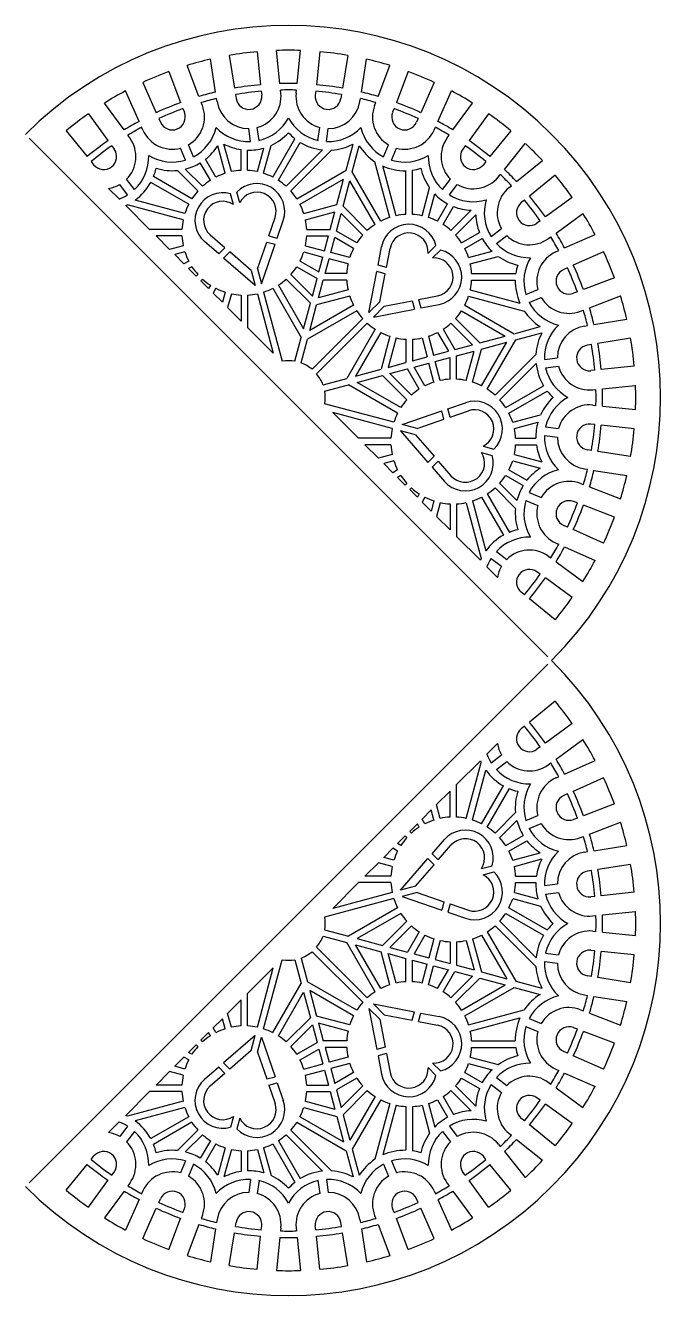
# Model space of a CAD drawing. Extents: x 50 to 297, y -3 to 245.
# Drawn here: x 173.3 to 297.1, y -2.6 to 245 of the extents above; entities that cross this region are included whole.
import ezdxf

# ---------------------------------------------------------------- set-up
doc = ezdxf.new("R2010")
doc.units = 0
doc.layers.get('0').update_dxf_attribs({"linetype": 'CONTINUOUS'})

msp = doc.modelspace()

# ---------------------------------------------------------------- linework, layer by layer
for p, q in [((210.4, 231.98), (209.38, 238.39)), ((213.07, 239.13), (214.08, 232.74)), ((218.5, 239.85), (219.18, 233.42)), ((222.93, 233.63), (222.25, 240.08)), ((226.28, 233.63), (226.96, 240.08)), ((230.71, 239.85), (230.04, 233.42)), ((236.14, 239.13), (235.13, 232.74)), ((238.81, 231.98), (239.83, 238.39)), ((201.27, 235.97), (203.59, 229.93)), ((207.16, 231.12), (204.83, 237.17)), ((242.06, 231.12), (244.38, 237.17)), ((247.94, 235.97), (245.62, 229.93)), ((196.21, 233.88), (198.84, 227.97)), ((253, 233.88), (250.37, 227.97)), ((195.48, 226.28), (192.84, 232.2)), ((210.69, 230.15), (210.6, 230.74)), ((214.28, 231.5), (214.4, 230.74)), ((219.31, 232.16), (219.39, 231.39)), ((223.12, 231.79), (223.06, 232.38)), ((226.09, 231.79), (226.15, 232.38)), ((229.9, 232.16), (229.82, 231.39)), ((234.94, 231.5), (234.81, 230.74)), ((238.52, 230.15), (238.62, 230.74)), ((253.73, 226.28), (256.37, 232.2)), ((185.63, 227.77), (189.43, 222.54)), ((192.57, 224.6), (188.76, 229.85)), ((204.04, 228.76), (204.32, 228.04)), ((207.82, 229.38), (207.61, 229.94)), ((241.39, 229.38), (241.6, 229.94)), ((245.17, 228.76), (244.89, 228.04)), ((256.64, 224.6), (260.45, 229.85)), ((263.58, 227.77), (259.78, 222.54)), ((199.35, 226.82), (199.67, 226.11)), ((249.86, 226.82), (249.55, 226.11)), ((174.07, 223.01), (275.14, 121.94)), ((181.29, 224.43), (185.36, 219.41)), ((193.67, 223.1), (193.32, 223.58)), ((196.24, 224.58), (195.99, 225.13)), ((217.19, 222.35), (216.86, 224.86)), ((218.86, 222.56), (218.53, 225.08)), ((221.54, 215.42), (225.85, 222.9)), ((230.35, 222.56), (230.68, 225.08)), ((232.02, 222.35), (232.35, 224.86)), ((252.97, 224.58), (253.22, 225.13)), ((255.55, 223.1), (255.89, 223.58)), ((267.93, 224.43), (263.86, 219.41)), ((190.17, 221.52), (190.63, 220.89)), ((204.54, 218.73), (203.57, 221.07)), ((206.09, 219.37), (205.12, 221.71)), ((212.25, 216.16), (210.81, 221.53)), ((213.47, 216.49), (212.03, 221.86)), ((215.37, 216.74), (215.37, 220.77)), ((216.63, 216.74), (216.63, 220.66)), ((218.54, 216.49), (219.77, 221.07)), ((219.76, 216.16), (221.22, 221.6)), ((222.63, 214.79), (226.89, 222.18)), ((224.15, 213.62), (231.25, 220.72)), ((225.04, 212.73), (233, 220.68)), ((235.82, 216.75), (237.18, 221.86)), ((237.03, 216.42), (238.4, 221.53)), ((243.12, 219.37), (244.09, 221.71)), ((244.67, 218.73), (245.64, 221.07)), ((259.04, 221.52), (258.58, 220.89)), ((266.66, 216.91), (270.74, 221.95)), ((186.15, 218.43), (186.63, 217.83)), ((209.38, 214.79), (207.42, 218.19)), ((210.47, 215.42), (208.45, 218.92)), ((244.35, 207.56), (241.44, 218.42)), ((263.06, 218.43), (262.58, 217.83)), ((269.04, 214.54), (274.08, 218.62)), ((205.79, 211.2), (198.31, 215.52)), ((206.96, 212.73), (202.98, 216.71)), ((207.85, 213.62), (204.5, 216.98)), ((226.22, 211.2), (235.82, 216.75)), ((242.57, 206.82), (237.03, 216.42)), ((245.57, 207.88), (242.97, 217.58)), ((247.48, 208.14), (247.48, 216.67)), ((248.74, 208.14), (248.74, 216.77)), ((265.49, 215.46), (265.87, 215.93)), ((276.56, 215.8), (271.53, 211.73)), ((189.53, 213.21), (191.59, 211.15)), ((193.25, 211.96), (191.71, 213.97)), ((194.58, 212.98), (193.04, 214.99)), ((205.16, 210.11), (197.77, 214.38)), ((226.85, 210.11), (235.35, 215.03)), ((234.02, 210.06), (235.35, 215.03)), ((235.24, 209.74), (236.57, 214.7)), ((241.48, 206.19), (236.57, 214.7)), ((250.64, 207.88), (252.1, 213.32)), ((254.63, 212.98), (256.17, 214.99)), ((255.96, 211.96), (257.5, 213.97)), ((267.59, 213.37), (268.05, 213.74)), ((204.42, 208.34), (194.73, 210.93)), ((213.88, 210.07), (213.32, 212.16)), ((215.1, 210.39), (214.54, 212.49)), ((251.86, 207.56), (253.09, 212.14)), ((270.56, 210.94), (269.96, 210.45)), ((279.9, 211.45), (274.66, 207.65)), ((192.88, 209.86), (197.53, 205.21)), ((204.1, 207.12), (193.24, 210.03)), ((227.58, 208.34), (234.02, 210.06)), ((227.91, 207.12), (233.65, 208.66)), ((232.72, 205.21), (233.65, 208.66)), ((233.94, 204.88), (234.86, 208.33)), ((239.07, 204.13), (234.86, 208.33)), ((239.96, 205.02), (235.24, 209.74)), ((253.64, 206.82), (255.6, 210.22)), ((254.73, 206.19), (256.75, 209.68)), ((256.26, 205.02), (260.19, 208.95)), ((257.15, 204.13), (261.08, 208.06)), ((276.73, 204.51), (281.98, 208.32)), ((220.76, 203.96), (221.99, 207.52)), ((222.39, 203.52), (223.58, 206.97)), ((273.65, 206.91), (273.02, 206.45)), ((203.85, 205.21), (197.53, 205.21)), ((198.79, 203.95), (201.42, 201.32)), ((203.85, 203.95), (198.79, 203.95)), ((212.19, 201.66), (209.35, 204.13)), ((220.76, 203.96), (222.39, 203.52)), ((228.16, 205.21), (232.72, 205.21)), ((228.16, 203.95), (232.39, 203.95)), ((231.61, 201.05), (232.39, 203.95)), ((232.83, 200.73), (233.6, 203.63)), ((237.26, 201.51), (233.6, 203.63)), ((237.89, 202.6), (233.94, 204.88)), ((258.32, 202.6), (261.81, 204.62)), ((258.95, 201.51), (262.35, 203.48)), ((264.09, 203.83), (266.1, 205.37)), ((265.11, 202.5), (267.12, 204.04)), ((275.23, 203.42), (275.71, 203.77)), ((278.41, 201.6), (284.33, 204.24)), ((204.1, 202.04), (201.42, 201.32)), ((204.42, 200.83), (202.44, 200.3)), ((211, 200.47), (208.25, 202.86)), ((212.19, 201.66), (211, 200.47)), ((213.15, 200.83), (211.96, 199.64)), ((217.33, 197.2), (213.15, 200.83)), ((218.55, 197.52), (220.35, 202.76)), ((219.32, 194.63), (221.98, 202.33)), ((220.35, 202.76), (221.98, 202.33)), ((227.58, 200.83), (231.28, 199.83)), ((227.91, 202.04), (231.61, 201.05)), ((236.53, 199.73), (232.83, 200.73)), ((242.05, 198.25), (242.74, 201.84)), ((243.67, 197.82), (244.39, 201.52)), ((251.8, 200.56), (253.33, 202.09)), ((252.69, 199.67), (254.22, 201.2)), ((259.69, 199.73), (264.27, 200.96)), ((276.71, 200.85), (277.25, 201.09)), ((286, 200.87), (280.09, 198.24)), ((202.44, 200.3), (204.23, 198.51)), ((205.16, 199.05), (204.23, 198.51)), ((218.11, 194.3), (211.96, 199.64)), ((226.85, 199.05), (230.51, 196.93)), ((230.51, 196.93), (231.28, 199.83)), ((231.72, 196.61), (232.5, 199.51)), ((236.2, 198.52), (232.5, 199.51)), ((243.67, 197.82), (242.05, 198.25)), ((260.01, 198.52), (265.45, 199.97)), ((205.79, 197.96), (205.15, 197.59)), ((205.15, 197.59), (206.64, 196.1)), ((206.96, 196.43), (206.64, 196.1)), ((217.33, 197.2), (218.11, 194.3)), ((218.55, 197.52), (219.32, 194.63)), ((225.04, 196.43), (229.25, 192.23)), ((226.22, 197.96), (230.17, 195.68)), ((229.25, 192.23), (230.17, 195.68)), ((235.95, 196.61), (231.72, 196.61)), ((240.25, 189.02), (241.81, 197.02)), ((243.43, 196.58), (241.81, 197.02)), ((242.38, 191.14), (243.43, 196.58)), ((260.26, 196.61), (268.9, 196.61)), ((278.94, 197.73), (278.24, 197.42)), ((288.1, 195.81), (282.06, 193.49)), ((207.85, 195.54), (207.53, 195.21)), ((207.53, 195.21), (209.01, 193.73)), ((209.38, 194.37), (209.01, 193.73)), ((210.47, 193.74), (209.93, 192.81)), ((221.54, 193.74), (227.08, 184.14)), ((222.63, 194.37), (227.54, 185.86)), ((224.15, 195.54), (228.87, 190.82)), ((230.46, 191.9), (231.39, 195.35)), ((236.2, 193.44), (230.46, 191.9)), ((235.95, 195.35), (231.39, 195.35)), ((260.01, 193.44), (269.7, 190.84)), ((260.26, 195.35), (268.79, 195.35)), ((270.86, 192.54), (273.2, 193.51)), ((209.93, 192.81), (211.72, 191.02)), ((212.25, 193), (211.72, 191.02)), ((213.47, 192.68), (212.75, 189.99)), ((215.37, 192.43), (215.37, 187.37)), ((216.63, 192.43), (216.63, 186.11)), ((218.54, 192.68), (221.64, 181.1)), ((219.76, 193), (223.37, 179.52)), ((227.54, 185.86), (228.87, 190.82)), ((236.53, 192.22), (230.09, 190.5)), ((242.38, 191.14), (240.25, 189.02)), ((243.27, 190.25), (248.71, 191.3)), ((248.71, 191.3), (249.14, 189.68)), ((249.95, 191.54), (253.64, 192.26)), ((249.95, 191.54), (250.38, 189.92)), ((250.38, 189.92), (253.96, 190.61)), ((259.69, 192.22), (270.55, 189.31)), ((271.5, 190.99), (273.84, 191.96)), ((280.89, 193.04), (280.16, 192.77)), ((283.24, 189.93), (289.3, 192.25)), ((212.75, 189.99), (215.37, 187.37)), ((237.89, 189.36), (228.29, 183.81)), ((228.76, 185.53), (230.09, 190.5)), ((237.26, 190.45), (228.76, 185.53)), ((243.27, 190.25), (241.14, 188.13)), ((241.14, 188.13), (249.14, 189.68)), ((258.32, 189.36), (266.83, 184.44)), ((258.95, 190.45), (268.55, 184.9)), ((281.51, 189.26), (282.06, 189.47)), ((216.63, 186.11), (221.64, 181.1)), ((239.07, 187.83), (229.2, 177.96)), ((239.96, 186.94), (230.09, 177.07)), ((241.48, 185.77), (235.94, 176.17)), ((254.73, 185.77), (257.01, 181.81)), ((256.26, 186.94), (260.46, 182.74)), ((257.15, 187.83), (261.86, 183.11)), ((268.55, 184.9), (273.66, 186.27)), ((282.28, 186.39), (282.86, 186.49)), ((284.11, 186.69), (290.52, 187.7)), ((225.84, 179.52), (227.08, 184.14)), ((227.06, 179.2), (228.29, 183.81)), ((242.57, 185.14), (237.66, 176.63)), ((244.35, 184.4), (242.63, 177.96)), ((245.57, 184.07), (244.03, 178.33)), ((247.48, 183.82), (247.48, 179.26)), ((248.74, 183.82), (248.74, 179.6)), ((250.64, 184.07), (251.64, 180.37)), ((251.86, 184.4), (252.85, 180.7)), ((253.64, 185.14), (255.75, 181.48)), ((261.86, 183.11), (266.83, 184.44)), ((262.19, 181.9), (267.15, 183.23)), ((262.24, 174.72), (267.15, 183.23)), ((263.33, 174.09), (268.87, 183.69)), ((268.87, 183.69), (273.98, 185.06)), ((291.26, 184.02), (284.87, 183)), ((252.85, 180.7), (255.75, 181.48)), ((257.01, 181.81), (260.46, 182.74)), ((257.34, 180.6), (260.79, 181.52)), ((259.25, 175.78), (260.79, 181.52)), ((260.46, 175.45), (262.19, 181.9)), ((264.86, 172.92), (272.81, 180.87)), ((283.63, 182.81), (282.86, 182.69)), ((244.03, 178.33), (247.48, 179.26)), ((248.74, 179.6), (251.64, 180.37)), ((249.06, 178.38), (251.96, 179.16)), ((251.18, 174.72), (249.06, 178.38)), ((252.95, 175.45), (251.96, 179.16)), ((253.18, 179.48), (256.08, 180.26)), ((254.17, 175.78), (253.18, 179.48)), ((256.08, 176.03), (256.08, 180.26)), ((257.34, 176.03), (257.34, 180.6)), ((265.75, 172.03), (272.84, 179.12)), ((274.47, 179.89), (276.99, 180.22)), ((274.69, 178.23), (277.21, 178.56)), ((291.98, 178.58), (285.54, 177.91)), ((231.33, 174.93), (235.94, 176.17)), ((237.66, 176.63), (242.63, 177.96)), ((237.99, 175.41), (242.95, 176.74)), ((247.67, 172.03), (242.95, 176.74)), ((244.36, 177.12), (247.8, 178.04)), ((248.56, 172.92), (244.36, 177.12)), ((250.09, 174.09), (247.8, 178.04)), ((284.29, 177.78), (283.52, 177.7)), ((231.65, 173.71), (236.27, 174.95)), ((245.87, 169.41), (236.27, 174.95)), ((246.5, 170.5), (237.99, 175.41)), ((266.92, 170.5), (274.31, 174.76)), ((267.55, 169.41), (275.03, 173.73)), ((283.91, 173.96), (284.51, 174.02)), ((285.76, 174.16), (292.21, 174.83)), ((245.13, 167.63), (231.65, 171.24)), ((255.65, 170.26), (259.1, 171.45)), ((283.91, 170.99), (284.51, 170.93)), ((285.76, 170.8), (292.21, 170.12)), ((233.22, 169.52), (238.23, 164.51)), ((244.8, 166.41), (233.22, 169.52)), ((246.75, 167.2), (254.46, 169.85)), ((254.89, 168.22), (254.46, 169.85)), ((256.09, 168.64), (255.65, 170.26)), ((256.09, 168.64), (259.65, 169.86)), ((268.29, 167.63), (273.73, 169.09)), ((246.43, 165.98), (251.77, 159.83)), ((249.33, 165.2), (246.43, 165.98)), ((249.65, 166.42), (246.75, 167.2)), ((249.65, 166.42), (254.89, 168.22)), ((268.61, 166.41), (273.19, 167.64)), ((274.69, 166.73), (277.21, 166.4)), ((284.29, 167.18), (283.52, 167.26)), ((291.98, 166.37), (285.54, 167.05)), ((244.55, 164.51), (238.23, 164.51)), ((249.33, 165.2), (252.96, 161.02)), ((268.86, 164.51), (272.79, 164.51)), ((274.47, 165.07), (276.99, 164.73)), ((239.49, 163.25), (242.12, 160.62)), ((244.55, 163.25), (239.49, 163.25)), ((244.8, 161.34), (242.12, 160.62)), ((252.96, 161.02), (251.77, 159.83)), ((262.19, 161.75), (264.29, 161.19)), ((262.52, 162.97), (264.61, 162.41)), ((268.61, 161.34), (273.98, 159.9)), ((268.86, 163.25), (272.9, 163.25)), ((283.63, 162.15), (282.86, 162.27)), ((291.26, 160.94), (284.87, 161.95)), ((245.13, 160.12), (243.15, 159.59)), ((243.15, 159.59), (244.94, 157.8)), ((253.79, 160.06), (252.6, 158.87)), ((252.6, 158.87), (254.99, 156.12)), ((253.79, 160.06), (256.26, 157.22)), ((268.29, 160.12), (273.66, 158.68)), ((282.28, 158.56), (282.86, 158.47)), ((245.87, 158.34), (244.94, 157.8)), ((246.5, 157.25), (245.86, 156.88)), ((245.86, 156.88), (247.34, 155.4)), ((266.92, 157.25), (270.32, 155.29)), ((267.55, 158.34), (271.04, 156.33)), ((284.11, 158.27), (290.52, 157.26)), ((247.67, 155.73), (247.34, 155.4)), ((248.56, 154.83), (248.23, 154.51)), ((248.23, 154.51), (249.72, 153.02)), ((250.09, 153.66), (249.72, 153.02)), ((263.33, 153.66), (267.65, 146.18)), ((264.86, 154.83), (268.84, 150.85)), ((265.75, 155.73), (269.1, 152.37)), ((271.5, 153.96), (273.84, 152.99)), ((281.51, 155.69), (282.06, 155.48)), ((283.24, 155.03), (289.3, 152.7)), ((251.18, 153.03), (250.64, 152.1)), ((250.64, 152.1), (252.42, 150.32)), ((252.95, 152.3), (252.42, 150.32)), ((254.17, 151.97), (253.45, 149.29)), ((256.08, 151.72), (256.08, 146.66)), ((257.34, 151.72), (257.34, 145.4)), ((259.25, 151.97), (262.16, 141.11)), ((260.46, 152.3), (263.06, 142.6)), ((262.24, 153.03), (266.51, 145.64)), ((270.86, 152.41), (273.2, 151.44)), ((280.89, 151.91), (280.16, 152.19)), ((288.1, 149.14), (282.06, 151.46)), ((253.45, 149.29), (256.08, 146.66)), ((278.94, 147.22), (278.24, 147.54)), ((286, 144.08), (280.09, 146.71)), ((257.34, 145.4), (261.99, 140.75)), ((276.71, 144.11), (277.25, 143.87)), ((264.09, 141.12), (266.1, 139.58)), ((265.11, 142.46), (267.12, 140.91)), ((275.23, 141.54), (275.71, 141.19)), ((278.41, 143.35), (284.33, 140.72)), ((263.28, 139.46), (265.34, 137.4)), ((276.73, 140.45), (281.98, 136.63)), ((273.65, 138.05), (273.02, 138.5)), ((279.9, 133.5), (274.66, 137.31)), ((270.56, 134.02), (269.96, 134.51)), ((276.56, 129.16), (271.53, 133.23)), ((275.14, 120.48), (174.07, 19.41)), ((276.56, 113.27), (271.53, 109.2)), ((279.9, 108.92), (274.66, 105.12)), ((270.56, 108.4), (269.96, 107.92)), ((265.34, 105.02), (263.28, 102.96)), ((273.65, 104.38), (273.02, 103.92)), ((276.73, 101.98), (281.98, 105.79)), ((261.99, 101.67), (257.34, 97.02)), ((264.09, 101.3), (266.1, 102.84)), ((265.11, 99.97), (267.12, 101.51)), ((278.41, 99.07), (284.33, 101.71)), ((259.25, 90.45), (262.16, 101.32)), ((260.46, 90.13), (263.06, 99.82)), ((275.23, 100.89), (275.71, 101.24)), ((257.34, 90.71), (257.34, 97.02)), ((262.24, 89.39), (266.51, 96.78)), ((276.71, 98.32), (277.25, 98.56)), ((286, 98.34), (280.09, 95.71)), ((256.08, 95.76), (253.45, 93.14)), ((256.08, 90.71), (256.08, 95.76)), ((263.33, 88.76), (267.65, 96.24)), ((278.94, 95.2), (278.24, 94.89)), ((252.42, 92.11), (250.64, 90.32)), ((252.95, 90.13), (252.42, 92.11)), ((254.17, 90.45), (253.45, 93.14)), ((288.1, 93.28), (282.06, 90.96)), ((249.72, 89.4), (248.23, 87.92)), ((250.09, 88.76), (249.72, 89.4)), ((251.18, 89.39), (250.64, 90.32)), ((264.86, 87.59), (268.84, 91.57)), ((265.75, 86.7), (269.1, 90.05)), ((270.86, 90.01), (273.2, 90.98)), ((271.5, 88.46), (273.84, 89.43)), ((280.89, 90.51), (280.16, 90.24)), ((283.24, 87.4), (289.3, 89.72)), ((247.34, 87.03), (245.86, 85.54)), ((247.67, 86.7), (247.34, 87.03)), ((248.56, 87.59), (248.23, 87.92)), ((266.92, 85.17), (270.32, 87.14)), ((281.51, 86.73), (282.06, 86.94)), ((244.94, 84.62), (243.15, 82.83)), ((245.87, 84.08), (244.94, 84.62)), ((246.5, 85.17), (245.86, 85.54)), ((252.6, 83.55), (254.99, 86.3)), ((253.79, 82.36), (256.26, 85.2)), ((267.55, 84.08), (271.04, 86.1)), ((284.11, 84.15), (290.52, 85.17)), ((242.12, 81.81), (239.49, 79.18)), ((244.8, 81.09), (242.12, 81.81)), ((245.13, 82.3), (243.15, 82.83)), ((246.43, 76.45), (251.77, 82.6)), ((252.96, 81.41), (251.77, 82.6)), ((253.79, 82.36), (252.6, 83.55)), ((268.29, 82.3), (273.66, 83.74)), ((268.61, 81.09), (273.98, 82.53)), ((282.28, 83.86), (282.86, 83.96)), ((249.33, 77.22), (252.96, 81.41)), ((262.19, 80.67), (264.29, 81.23)), ((262.52, 79.45), (264.61, 80.02)), ((283.63, 80.28), (282.86, 80.16)), ((291.26, 81.49), (284.87, 80.47)), ((238.23, 77.92), (233.22, 72.91)), ((244.55, 77.92), (238.23, 77.92)), ((244.55, 79.18), (239.49, 79.18)), ((249.33, 77.22), (246.43, 76.45)), ((268.86, 79.18), (272.9, 79.18)), ((268.86, 77.92), (272.79, 77.92)), ((274.47, 77.36), (276.99, 77.69)), ((245.13, 74.8), (231.65, 71.18)), ((244.8, 76.01), (233.22, 72.91)), ((249.65, 76.01), (246.75, 75.23)), ((246.75, 75.23), (254.46, 72.57)), ((249.65, 76.01), (254.89, 74.2)), ((268.29, 74.8), (273.73, 73.34)), ((268.61, 76.01), (273.19, 74.78)), ((274.69, 75.69), (277.21, 76.03)), ((284.29, 75.25), (283.52, 75.16)), ((291.98, 76.05), (285.54, 75.38)), ((245.87, 73.02), (236.27, 67.47)), ((246.5, 71.93), (237.99, 67.01)), ((254.89, 74.2), (254.46, 72.57)), ((256.09, 73.79), (255.65, 72.16)), ((255.65, 72.16), (259.1, 70.97)), ((256.09, 73.79), (259.65, 72.56)), ((266.92, 71.93), (274.31, 67.66)), ((267.55, 73.02), (275.03, 68.7)), ((285.76, 71.63), (292.21, 72.3)), ((247.67, 70.4), (242.95, 65.68)), ((248.56, 69.51), (244.36, 65.31)), ((264.86, 69.51), (272.81, 61.56)), ((265.75, 70.4), (272.84, 63.3)), ((283.91, 71.43), (284.51, 71.49)), ((231.33, 67.49), (235.94, 66.26)), ((231.65, 68.71), (236.27, 67.47)), ((237.99, 67.01), (242.95, 65.68)), ((250.09, 68.34), (247.8, 64.38)), ((251.18, 67.71), (249.06, 64.05)), ((252.95, 66.97), (251.96, 63.27)), ((260.46, 66.97), (262.19, 60.53)), ((262.24, 67.71), (267.15, 59.2)), ((263.33, 68.34), (268.87, 58.74)), ((283.91, 68.46), (284.51, 68.4)), ((285.76, 68.27), (292.21, 67.59)), ((239.07, 54.6), (229.2, 64.46)), ((239.96, 55.49), (230.09, 65.35)), ((241.48, 56.66), (235.94, 66.26)), ((237.66, 65.8), (242.63, 64.47)), ((242.57, 57.29), (237.66, 65.8)), ((244.35, 58.02), (242.63, 64.47)), ((244.36, 65.31), (247.8, 64.38)), ((254.17, 66.64), (253.18, 62.94)), ((256.08, 66.39), (256.08, 62.17)), ((257.34, 66.39), (257.34, 61.83)), ((259.25, 66.64), (260.79, 60.9)), ((284.29, 64.65), (283.52, 64.73)), ((291.98, 63.84), (285.54, 64.52)), ((219.76, 49.42), (223.37, 62.9)), ((225.84, 62.9), (227.08, 58.29)), ((227.06, 63.23), (228.29, 58.61)), ((244.03, 64.09), (247.48, 63.17)), ((245.57, 58.35), (244.03, 64.09)), ((247.48, 58.6), (247.48, 63.17)), ((248.74, 62.83), (251.64, 62.05)), ((248.74, 58.6), (248.74, 62.83)), ((249.06, 64.05), (251.96, 63.27)), ((250.64, 58.35), (251.64, 62.05)), ((253.18, 62.94), (256.08, 62.17)), ((274.47, 62.54), (276.99, 62.2)), ((274.69, 64.2), (277.21, 63.87)), ((221.64, 61.33), (216.63, 56.32)), ((218.54, 49.75), (221.64, 61.33)), ((251.86, 58.02), (252.85, 61.73)), ((252.85, 61.73), (255.75, 60.95)), ((253.64, 57.29), (255.75, 60.95)), ((254.73, 56.66), (257.01, 60.61)), ((256.26, 55.49), (260.46, 59.69)), ((257.01, 60.61), (260.46, 59.69)), ((257.34, 61.83), (260.79, 60.9)), ((262.19, 60.53), (267.15, 59.2)), ((283.63, 59.62), (282.86, 59.74)), ((291.26, 58.41), (284.87, 59.42)), ((221.54, 48.69), (227.08, 58.29)), ((237.89, 53.07), (228.29, 58.61)), ((257.15, 54.6), (261.86, 59.31)), ((258.32, 53.07), (266.83, 57.98)), ((258.95, 51.98), (268.55, 57.52)), ((261.86, 59.31), (266.83, 57.98)), ((268.55, 57.52), (273.66, 56.15)), ((268.87, 58.74), (273.98, 57.37)), ((215.37, 55.06), (212.75, 52.43)), ((215.37, 50), (215.37, 55.06)), ((216.63, 50), (216.63, 56.32)), ((222.63, 48.06), (227.54, 56.57)), ((227.54, 56.57), (228.87, 51.6)), ((228.76, 56.89), (230.09, 51.93)), ((237.26, 51.98), (228.76, 56.89)), ((282.28, 56.03), (282.86, 55.94)), ((284.11, 55.74), (290.52, 54.73)), ((213.47, 49.75), (212.75, 52.43)), ((240.25, 53.41), (241.81, 45.41)), ((242.38, 51.29), (240.25, 53.41)), ((241.14, 54.3), (249.14, 52.75)), ((243.27, 52.18), (241.14, 54.3)), ((243.27, 52.18), (248.71, 51.12)), ((248.71, 51.12), (249.14, 52.75)), ((249.95, 50.88), (250.38, 52.51)), ((250.38, 52.51), (253.96, 51.81)), ((259.69, 50.2), (270.55, 53.11)), ((281.51, 53.16), (282.06, 52.95)), ((283.24, 52.5), (289.3, 50.17)), ((211.72, 51.4), (209.93, 49.62)), ((210.47, 48.69), (209.93, 49.62)), ((212.25, 49.42), (211.72, 51.4)), ((224.15, 46.88), (228.87, 51.6)), ((225.04, 45.99), (229.25, 50.2)), ((229.25, 50.2), (230.17, 46.75)), ((236.53, 50.2), (230.09, 51.93)), ((230.46, 50.52), (231.39, 47.08)), ((236.2, 48.98), (230.46, 50.52)), ((242.38, 51.29), (243.43, 45.85)), ((249.95, 50.88), (253.64, 50.16)), ((260.01, 48.98), (269.7, 51.58)), ((270.86, 49.88), (273.2, 48.91)), ((271.5, 51.43), (273.84, 50.46)), ((280.89, 49.38), (280.16, 49.66)), ((209.01, 48.7), (207.53, 47.21)), ((207.85, 46.88), (207.53, 47.21)), ((209.38, 48.06), (209.01, 48.7)), ((218.11, 48.13), (211.96, 42.78)), ((217.33, 45.23), (218.11, 48.13)), ((218.55, 44.9), (219.32, 47.8)), ((219.32, 47.8), (221.98, 40.1)), ((235.95, 47.08), (231.39, 47.08)), ((260.26, 47.08), (268.79, 47.08)), ((288.1, 46.61), (282.06, 48.93)), ((206.64, 46.32), (205.15, 44.84)), ((205.79, 44.47), (205.15, 44.84)), ((206.96, 45.99), (206.64, 46.32)), ((217.33, 45.23), (213.15, 41.59)), ((218.55, 44.9), (220.35, 39.66)), ((226.22, 44.47), (230.17, 46.75)), ((226.85, 43.38), (230.51, 45.49)), ((230.51, 45.49), (231.28, 42.59)), ((231.72, 45.82), (232.5, 42.92)), ((235.95, 45.82), (231.72, 45.82)), ((243.43, 45.85), (241.81, 45.41)), ((243.67, 44.61), (242.05, 44.17)), ((243.67, 44.61), (244.39, 40.91)), ((260.26, 45.82), (268.9, 45.82)), ((278.94, 44.69), (278.24, 45.01)), ((204.23, 43.91), (202.44, 42.13)), ((204.42, 41.6), (202.44, 42.13)), ((205.16, 43.38), (204.23, 43.91)), ((213.15, 41.59), (211.96, 42.78)), ((227.58, 41.6), (231.28, 42.59)), ((236.2, 43.91), (232.5, 42.92)), ((236.53, 42.69), (232.83, 41.7)), ((242.05, 44.17), (242.74, 40.59)), ((252.69, 42.76), (254.22, 41.22)), ((259.69, 42.69), (264.27, 41.46)), ((260.01, 43.91), (265.45, 42.45)), ((286, 41.55), (280.09, 44.18)), ((201.42, 41.1), (198.79, 38.47)), ((204.1, 40.38), (201.42, 41.1)), ((211, 41.95), (208.25, 39.56)), ((212.19, 40.76), (209.35, 38.29)), ((212.19, 40.76), (211, 41.95)), ((220.35, 39.66), (221.98, 40.1)), ((227.91, 40.38), (231.61, 41.37)), ((231.61, 41.37), (232.39, 38.47)), ((232.83, 41.7), (233.6, 38.8)), ((237.26, 40.91), (233.6, 38.8)), ((237.89, 39.82), (233.94, 37.54)), ((251.8, 41.87), (253.33, 40.33)), ((258.32, 39.82), (261.81, 37.81)), ((258.95, 40.91), (262.35, 38.95)), ((265.11, 39.93), (267.12, 38.38)), ((276.71, 41.58), (277.25, 41.34)), ((278.41, 40.82), (284.33, 38.19)), ((197.53, 37.21), (192.88, 32.56)), ((203.85, 37.21), (197.53, 37.21)), ((203.85, 38.47), (198.79, 38.47)), ((220.76, 38.47), (222.39, 38.9)), ((220.76, 38.47), (221.99, 34.91)), ((222.39, 38.9), (223.58, 35.45)), ((228.16, 38.47), (232.39, 38.47)), ((228.16, 37.21), (232.72, 37.21)), ((232.72, 37.21), (233.65, 33.77)), ((233.94, 37.54), (234.86, 34.09)), ((239.07, 38.3), (234.86, 34.09)), ((239.96, 37.41), (235.24, 32.69)), ((256.26, 37.41), (260.19, 33.47)), ((257.15, 38.3), (261.08, 34.36)), ((264.09, 38.59), (266.1, 37.05)), ((275.23, 39.01), (275.71, 38.66)), ((276.73, 37.92), (281.98, 34.1)), ((204.1, 35.31), (193.24, 32.4)), ((227.91, 35.31), (233.65, 33.77)), ((241.48, 36.23), (236.57, 27.72)), ((242.57, 35.6), (237.03, 26)), ((244.35, 34.87), (241.44, 24.01)), ((251.86, 34.87), (253.09, 30.29)), ((253.64, 35.6), (255.6, 32.2)), ((254.73, 36.23), (256.75, 32.74)), ((273.65, 35.52), (273.02, 35.97)), ((279.9, 30.97), (274.66, 34.78)), ((204.42, 34.09), (194.73, 31.49)), ((205.16, 32.31), (197.77, 28.05)), ((213.88, 32.36), (213.32, 30.27)), ((226.85, 32.31), (235.35, 27.4)), ((227.58, 34.09), (234.02, 32.36)), ((234.02, 32.36), (235.35, 27.4)), ((235.24, 32.69), (236.57, 27.72)), ((245.57, 34.54), (242.97, 24.85)), ((247.48, 34.29), (247.48, 25.76)), ((248.74, 34.29), (248.74, 25.65)), ((250.64, 34.54), (252.1, 29.1)), ((191.59, 31.28), (189.53, 29.21)), ((193.25, 30.47), (191.71, 28.46)), ((205.79, 31.22), (198.31, 26.9)), ((215.1, 32.03), (214.54, 29.94)), ((226.22, 31.22), (235.82, 25.68)), ((255.96, 30.47), (257.5, 28.46)), ((270.56, 31.49), (269.96, 31.98)), ((276.56, 26.63), (271.53, 30.7)), ((194.58, 29.44), (193.04, 27.43)), ((206.96, 29.69), (202.98, 25.71)), ((207.85, 28.8), (204.5, 25.45)), ((209.38, 27.63), (207.42, 24.23)), ((222.63, 27.63), (226.89, 20.24)), ((224.15, 28.8), (231.25, 21.71)), ((225.04, 29.69), (233, 21.74)), ((254.63, 29.44), (256.17, 27.43)), ((267.59, 29.06), (268.05, 28.68)), ((269.04, 27.89), (274.08, 23.81)), ((210.47, 27), (208.45, 23.51)), ((212.25, 26.26), (210.81, 20.89)), ((213.47, 25.94), (212.03, 20.57)), ((215.37, 25.69), (215.37, 21.65)), ((216.63, 25.69), (216.63, 21.76)), ((218.54, 25.94), (219.77, 21.36)), ((219.76, 26.26), (221.22, 20.83)), ((221.54, 27), (225.85, 19.52)), ((235.82, 25.68), (237.18, 20.57)), ((237.03, 26), (238.4, 20.89)), ((265.49, 26.96), (265.87, 26.5)), ((266.66, 25.52), (270.74, 20.48)), ((181.29, 17.99), (185.36, 23.02)), ((186.15, 24), (186.63, 24.6)), ((204.54, 23.7), (203.57, 21.36)), ((206.09, 23.05), (205.12, 20.71)), ((243.12, 23.05), (244.09, 20.71)), ((244.67, 23.7), (245.64, 21.36)), ((263.06, 24), (262.58, 24.6)), ((267.93, 17.99), (263.86, 23.02)), ((185.63, 14.66), (189.43, 19.89)), ((190.17, 20.91), (190.63, 21.53)), ((217.19, 20.08), (216.86, 17.57)), ((218.86, 19.86), (218.53, 17.35)), ((230.35, 19.86), (230.68, 17.35)), ((232.02, 20.08), (232.35, 17.57)), ((259.04, 20.91), (258.58, 21.53)), ((263.58, 14.66), (259.78, 19.89)), ((192.57, 17.82), (188.76, 12.58)), ((193.67, 19.33), (193.32, 18.85)), ((196.24, 17.84), (195.99, 17.3)), ((252.97, 17.84), (253.22, 17.3)), ((255.55, 19.33), (255.89, 18.85)), ((256.64, 17.82), (260.45, 12.58)), ((195.48, 16.15), (192.84, 10.22)), ((199.35, 15.61), (199.67, 16.32)), ((249.86, 15.61), (249.55, 16.32)), ((253.73, 16.15), (256.37, 10.22)), ((196.21, 8.55), (198.84, 14.46)), ((201.27, 6.45), (203.59, 12.49)), ((204.04, 13.67), (204.32, 14.39)), ((207.82, 13.04), (207.61, 12.49)), ((241.39, 13.04), (241.6, 12.49)), ((245.17, 13.67), (244.89, 14.39)), ((247.94, 6.45), (245.62, 12.49)), ((253, 8.55), (250.37, 14.46)), ((207.16, 11.31), (204.83, 5.26)), ((210.4, 10.44), (209.38, 4.04)), ((210.69, 12.27), (210.6, 11.69)), ((214.28, 10.92), (214.4, 11.69)), ((219.31, 10.26), (219.39, 11.03)), ((223.12, 10.64), (223.06, 10.05)), ((226.09, 10.64), (226.15, 10.05)), ((229.9, 10.26), (229.82, 11.03)), ((234.94, 10.92), (234.81, 11.69)), ((238.52, 12.27), (238.62, 11.69)), ((238.81, 10.44), (239.83, 4.04)), ((242.06, 11.31), (244.38, 5.26)), ((213.07, 3.29), (214.08, 9.68)), ((218.5, 2.58), (219.18, 9.01)), ((222.93, 8.79), (222.25, 2.34)), ((226.28, 8.79), (226.96, 2.34)), ((230.71, 2.58), (230.04, 9.01)), ((236.14, 3.29), (235.13, 9.68))]:
    msp.add_line(p, q)
for centre, radius, start, end in [((224.61, 172.48), 72.5, 315, 135), ((224.61, 172.48), 67.65, 88.0038, 91.9962), ((224.61, 172.48), 67.65, 103.0038, 106.9962), ((224.61, 172.48), 67.65, 95.1789, 99.8211), ((224.61, 172.48), 67.65, 80.1789, 84.8211), ((224.61, 172.48), 67.65, 73.0038, 76.9962), ((224.61, 172.48), 67.65, 110.1789, 114.8211), ((224.61, 172.48), 67.65, 65.1789, 69.8211), ((224.61, 172.48), 61.18, 95.0918, 99.9082), ((224.61, 172.48), 61.18, 88.4281, 91.5719), ((224.61, 172.48), 61.18, 80.0918, 84.9082), ((224.61, 172.48), 67.65, 118.0038, 121.9962), ((224.61, 172.48), 61.18, 103.4281, 106.5719), ((224.61, 172.48), 59.92, 103.5214, 106.4786), ((224.61, 172.48), 59.92, 95.0727, 99.9273), ((216.88, 231.13), 2.52, 188.9975, 6.0025), ((216.88, 231.13), 6.27, 285.1913, 6.0023), ((224.61, 172.48), 59.92, 88.5214, 91.4786), ((232.33, 231.13), 6.27, 173.9977, 254.8087), ((232.33, 231.13), 2.52, 173.9975, 351.0025), ((224.61, 172.48), 59.92, 80.0727, 84.9273), ((224.61, 172.48), 59.92, 73.5214, 76.4786), ((224.61, 172.48), 61.18, 73.4281, 76.5719), ((224.61, 172.48), 67.65, 58.0038, 61.9962), ((224.61, 172.48), 67.65, 125.1789, 129.8211), ((224.61, 172.48), 61.18, 110.0918, 114.9082), ((224.61, 172.48), 59.92, 110.0727, 114.9273), ((201.97, 227.13), 2.52, 203.9975, 21.0025), ((201.97, 227.13), 6.27, 300.1913, 21.0023), ((216.88, 231.13), 6.27, 188.9977, 269.8087), ((232.33, 231.13), 6.27, 270.1913, 351.0023), ((247.24, 227.13), 6.27, 158.9977, 239.8087), ((247.24, 227.13), 2.52, 158.9975, 336.0025), ((224.61, 172.48), 59.92, 65.0727, 69.9273), ((224.61, 172.48), 61.18, 65.0918, 69.9082), ((224.61, 172.48), 67.65, 50.1789, 54.8211), ((224.61, 172.48), 61.18, 118.4281, 121.5719), ((216.88, 231.13), 8.79, 282.9798, 331.4523), ((232.33, 231.13), 8.79, 208.5477, 257.0202), ((224.61, 172.48), 61.18, 58.4281, 61.5719), ((188.59, 219.41), 6.27, 315.1913, 36.0023), ((224.61, 172.48), 59.92, 118.5214, 121.4786), ((201.97, 227.13), 6.27, 203.9977, 284.8087), ((201.97, 227.13), 8.79, 297.9798, 346.4523), ((216.88, 231.13), 8.79, 223.5477, 272.0202), ((216.88, 231.13), 10.47, 294.4396, 317.5235), ((232.33, 231.13), 10.47, 222.4765, 231.8088), ((232.33, 231.13), 8.79, 267.9798, 316.4523), ((247.24, 227.13), 8.79, 193.5477, 242.0202), ((247.24, 227.13), 6.27, 255.1913, 336.0023), ((224.61, 172.48), 59.92, 58.5214, 61.4786), ((260.62, 219.41), 6.27, 143.9977, 224.8087), ((224.61, 172.48), 61.18, 125.0918, 129.9082), ((224.61, 172.48), 59.92, 125.0727, 129.9273), ((188.59, 219.41), 2.52, 218.9975, 36.0025), ((201.97, 227.13), 10.47, 308.2917, 327.6423), ((216.88, 231.13), 10.47, 242.3577, 261.7083), ((216.88, 231.13), 10.47, 268.6281, 285.997), ((232.33, 231.13), 10.47, 238.7277, 264.0879), ((232.33, 231.13), 10.47, 273.6583, 297.6423), ((247.24, 227.13), 10.47, 212.3577, 236.3417), ((260.62, 219.41), 2.52, 143.9975, 321.0025), ((224.61, 172.48), 59.92, 50.0727, 54.9273), ((224.61, 172.48), 61.18, 50.0918, 54.9082), ((224.61, 172.48), 67.65, 43.0038, 46.9962), ((188.59, 219.41), 8.79, 312.9798, 1.4523), ((201.97, 227.13), 8.79, 238.5477, 287.0202), ((201.97, 227.13), 10.47, 284.003, 301.3719), ((247.24, 227.13), 8.79, 252.9798, 301.4523), ((260.62, 219.41), 8.79, 178.5477, 227.0202), ((188.59, 219.41), 10.47, 338.1912, 347.5235), ((201.97, 227.13), 10.47, 252.4765, 275.5604), ((216, 204.58), 12.17, 107.9649, 117.0351), ((216, 204.58), 12.17, 92.9649, 102.0351), ((216, 204.58), 12.17, 77.9649, 87.0351), ((216, 204.58), 12.17, 62.9649, 72.0351), ((247.24, 227.13), 10.47, 245.9121, 271.2723), ((247.24, 227.13), 10.47, 278.1912, 287.5235), ((260.62, 219.41), 10.47, 192.4765, 215.5604), ((260.62, 219.41), 6.27, 240.1913, 321.0023), ((224.61, 172.48), 59.92, 43.5214, 46.4786), ((224.61, 172.48), 61.18, 43.4281, 46.5719), ((224.61, 172.48), 67.65, 35.1789, 39.8211), ((188.59, 219.41), 6.27, 278.6025, 299.8087), ((188.59, 219.41), 10.47, 305.9121, 331.2723), ((216, 204.58), 12.17, 122.9649, 132.0351), ((218.45, 208.74), 5.42, 340.979, 136.2613), ((216, 204.58), 12.17, 47.9649, 57.0351), ((271.54, 208.49), 6.27, 128.9977, 209.8087), ((188.59, 219.41), 8.79, 289.9513, 302.0202), ((216, 204.58), 12.17, 137.9649, 147.0351), ((211.8, 206.96), 5.42, 73.7387, 229.021), ((211.8, 206.96), 3.74, 56.255, 229.021), ((218.45, 208.74), 3.74, 340.979, 153.745), ((216, 204.58), 12.17, 32.9649, 42.0351), ((260.62, 219.41), 10.47, 224.003, 241.3719), ((260.62, 219.41), 8.79, 237.9798, 286.4523), ((271.54, 208.49), 8.79, 163.5477, 212.0202), ((271.54, 208.49), 2.52, 128.9975, 306.0025), ((224.61, 172.48), 59.92, 35.0727, 39.9273), ((224.61, 172.48), 61.18, 35.0918, 39.9082), ((188.59, 219.41), 10.47, 294.1763, 296.3417), ((216, 204.58), 12.17, 152.9649, 162.0351), ((216, 204.58), 12.17, 17.9649, 27.0351), ((248.11, 195.98), 12.17, 92.9649, 102.0351), ((248.11, 195.98), 12.17, 77.9649, 87.0351), ((260.62, 219.41), 10.47, 248.2917, 267.6423), ((271.54, 208.49), 10.47, 182.3577, 201.7083), ((224.61, 172.48), 67.65, 28.0038, 31.9962), ((216, 204.58), 12.17, 167.9649, 177.0351), ((216, 204.58), 12.17, 2.9649, 12.0351), ((248.11, 195.98), 12.17, 122.9649, 132.0351), ((248.11, 195.98), 12.17, 107.9649, 117.0351), ((248.06, 200.8), 5.42, 13.7387, 169.021), ((248.11, 195.98), 12.17, 62.9649, 72.0351), ((248.11, 195.98), 12.17, 47.9649, 57.0351), ((216, 204.58), 12.17, 182.9649, 192.0351), ((216, 204.58), 12.17, 347.9649, 357.0351), ((248.11, 195.98), 12.17, 137.9649, 147.0351), ((248.06, 200.8), 3.74, 356.255, 169.021), ((248.11, 195.98), 12.17, 32.9649, 42.0351), ((271.54, 208.49), 10.47, 208.6281, 225.997), ((271.54, 208.49), 6.27, 225.1913, 306.0023), ((224.61, 172.48), 59.92, 28.5214, 31.4786), ((224.61, 172.48), 61.18, 28.4281, 31.5719), ((216, 204.58), 12.17, 197.9649, 207.0351), ((216, 204.58), 12.17, 332.9649, 342.0351), ((248.11, 195.98), 12.17, 152.9649, 162.0351), ((252.93, 195.94), 5.42, 280.979, 76.2613), ((248.11, 195.98), 12.17, 17.9649, 27.0351), ((271.54, 208.49), 8.79, 222.9798, 271.4523), ((279.26, 195.12), 6.27, 113.9977, 194.8087), ((224.61, 172.48), 67.65, 20.1789, 24.8211), ((248.11, 195.98), 12.17, 167.9649, 177.0351), ((252.93, 195.94), 3.74, 280.979, 93.745), ((248.11, 195.98), 12.17, 2.9649, 12.0351), ((271.54, 208.49), 10.47, 234.4396, 257.5235), ((279.26, 195.12), 10.47, 162.4765, 171.8088), ((279.26, 195.12), 8.79, 148.5477, 197.0202), ((224.61, 172.48), 61.18, 20.0918, 24.9082), ((216, 204.58), 12.17, 212.9649, 222.0351), ((216, 204.58), 12.17, 317.9649, 327.0351), ((279.26, 195.12), 2.52, 113.9975, 291.0025), ((224.61, 172.48), 59.92, 20.0727, 24.9273), ((216, 204.58), 12.17, 227.9649, 237.0351), ((216, 204.58), 12.17, 242.9649, 252.0351), ((216, 204.58), 12.17, 287.9649, 297.0351), ((216, 204.58), 12.17, 302.9649, 312.0351), ((248.11, 195.98), 12.17, 182.9649, 192.0351), ((248.11, 195.98), 12.17, 347.9649, 357.0351), ((279.26, 195.12), 10.47, 178.7277, 204.0879), ((216, 204.58), 12.17, 257.9649, 267.0351), ((216, 204.58), 12.17, 272.9649, 282.0351), ((248.11, 195.98), 12.17, 197.9649, 207.0351), ((248.11, 195.98), 12.17, 332.9649, 342.0351), ((279.26, 195.12), 8.79, 207.9798, 256.4523), ((279.26, 195.12), 6.27, 210.1913, 291.0023), ((224.61, 172.48), 67.65, 13.0038, 16.9962), ((248.11, 195.98), 12.17, 212.9649, 222.0351), ((248.11, 195.98), 12.17, 317.9649, 327.0351), ((279.26, 195.12), 10.47, 213.6583, 237.6423), ((224.61, 172.48), 59.92, 13.5214, 16.4786), ((224.61, 172.48), 61.18, 13.4281, 16.5719), ((248.11, 195.98), 12.17, 227.9649, 237.0351), ((248.11, 195.98), 12.17, 302.9649, 312.0351), ((283.26, 180.2), 8.79, 133.5477, 182.0202), ((283.26, 180.2), 6.27, 98.9977, 179.8087), ((248.11, 195.98), 12.17, 242.9649, 252.0351), ((248.11, 195.98), 12.17, 257.9649, 267.0351), ((248.11, 195.98), 12.17, 272.9649, 282.0351), ((248.11, 195.98), 12.17, 287.9649, 297.0351), ((283.26, 180.2), 10.47, 152.3577, 176.3417), ((224.61, 172.48), 67.65, 5.1789, 9.8211), ((283.26, 180.2), 2.52, 98.9975, 276.0025), ((224.61, 172.48), 59.92, 5.0727, 9.9273), ((224.61, 172.48), 61.18, 5.0918, 9.9082), ((224.61, 172.48), 7.15, 80.0483, 99.9517), ((224.61, 172.48), 7.15, 50.0483, 69.9517), ((283.26, 180.2), 10.47, 185.9121, 211.2723), ((283.26, 180.2), 8.79, 192.9798, 241.4523), ((283.26, 180.2), 6.27, 195.1913, 276.0023), ((224.61, 172.48), 7.15, 20.0483, 39.9517), ((256.71, 163.88), 12.17, 92.9649, 102.0351), ((256.71, 163.88), 12.17, 77.9649, 87.0351), ((224.61, 172.48), 7.15, 350.0483, 9.9517), ((256.71, 163.88), 12.17, 122.9649, 132.0351), ((256.71, 163.88), 12.17, 107.9649, 117.0351), ((256.71, 163.88), 12.17, 62.9649, 72.0351), ((256.71, 163.88), 12.17, 47.9649, 57.0351), ((283.26, 180.2), 10.47, 218.1912, 227.5235), ((224.61, 172.48), 59.92, 358.5214, 1.4786), ((224.61, 172.48), 61.18, 358.4281, 1.5719), ((224.61, 172.48), 67.65, 358.0038, 1.9962), ((256.71, 163.88), 12.17, 137.9649, 147.0351), ((260.87, 166.33), 5.42, 313.7387, 109.021), ((256.71, 163.88), 12.17, 32.9649, 42.0351), ((283.26, 164.76), 10.47, 132.4765, 155.5604), ((283.26, 164.76), 8.79, 118.5477, 167.0202), ((283.26, 164.76), 6.27, 83.9977, 164.8087), ((256.71, 163.88), 12.17, 152.9649, 162.0351), ((260.87, 166.33), 3.74, 296.255, 109.021), ((256.71, 163.88), 12.17, 17.9649, 27.0351), ((256.71, 163.88), 12.17, 167.9649, 177.0351), ((256.71, 163.88), 12.17, 2.9649, 12.0351), ((283.26, 164.76), 10.47, 164.003, 181.3719), ((283.26, 164.76), 2.52, 83.9975, 261.0025), ((224.61, 172.48), 59.92, 350.0727, 354.9273), ((224.61, 172.48), 61.18, 350.0918, 354.9082), ((224.61, 172.48), 67.65, 350.1789, 354.8211), ((283.26, 164.76), 8.79, 177.9798, 226.4523), ((283.26, 164.76), 6.27, 180.1913, 261.0023), ((256.71, 163.88), 12.17, 182.9649, 192.0351), ((259.08, 159.68), 5.42, 220.979, 16.2613), ((259.08, 159.68), 3.74, 220.979, 33.745), ((256.71, 163.88), 12.17, 347.9649, 357.0351), ((283.26, 164.76), 10.47, 188.2917, 207.6423), ((256.71, 163.88), 12.17, 197.9649, 207.0351), ((256.71, 163.88), 12.17, 332.9649, 342.0351), ((279.26, 149.84), 10.47, 122.3577, 141.7083), ((224.61, 172.48), 59.92, 343.5214, 346.4786), ((256.71, 163.88), 12.17, 212.9649, 222.0351), ((256.71, 163.88), 12.17, 317.9649, 327.0351), ((279.26, 149.84), 8.79, 103.5477, 152.0202), ((279.26, 149.84), 6.27, 68.9977, 149.8087), ((224.61, 172.48), 61.18, 343.4281, 346.5719), ((224.61, 172.48), 67.65, 343.0038, 346.9962), ((256.71, 163.88), 12.17, 227.9649, 237.0351), ((256.71, 163.88), 12.17, 302.9649, 312.0351), ((279.26, 149.84), 10.47, 148.6281, 165.997), ((256.71, 163.88), 12.17, 242.9649, 252.0351), ((256.71, 163.88), 12.17, 257.9649, 267.0351), ((256.71, 163.88), 12.17, 272.9649, 282.0351), ((256.71, 163.88), 12.17, 287.9649, 297.0351), ((279.26, 149.84), 8.79, 162.9798, 211.4523), ((279.26, 149.84), 6.27, 165.1913, 246.0023), ((279.26, 149.84), 2.52, 68.9975, 246.0025), ((224.61, 172.48), 59.92, 335.0727, 339.9273), ((224.61, 172.48), 61.18, 335.0918, 339.9082), ((279.26, 149.84), 10.47, 174.4396, 197.5235), ((224.61, 172.48), 67.65, 335.1789, 339.8211), ((271.54, 136.46), 10.47, 102.4765, 111.8088), ((271.54, 136.46), 10.47, 118.7277, 144.0879), ((271.54, 136.46), 8.79, 88.5477, 137.0202), ((224.61, 172.48), 59.92, 328.5214, 331.4786), ((271.54, 136.46), 10.47, 153.6583, 155.8237), ((271.54, 136.46), 8.79, 147.9798, 160.0487), ((271.54, 136.46), 6.27, 53.9977, 134.8087), ((224.61, 172.48), 61.18, 328.4281, 331.5719), ((271.54, 136.46), 6.27, 150.1913, 171.3975), ((271.54, 136.46), 2.52, 53.9975, 231.0025), ((224.61, 172.48), 67.65, 328.0038, 331.9962), ((224.61, 172.48), 59.92, 320.0727, 324.9273), ((224.61, 172.48), 61.18, 320.0918, 324.9082), ((224.61, 172.48), 67.65, 320.1789, 324.8211), ((224.61, 69.95), 72.5, 225, 45), ((224.61, 69.95), 67.65, 35.1789, 39.8211), ((224.61, 69.95), 61.18, 35.0918, 39.9082), ((271.54, 105.96), 2.52, 128.9975, 306.0025), ((224.61, 69.95), 59.92, 35.0727, 39.9273), ((271.54, 105.96), 6.27, 188.6025, 209.8087), ((224.61, 69.95), 67.65, 28.0038, 31.9962), ((271.54, 105.96), 10.47, 204.1763, 206.3417), ((271.54, 105.96), 8.79, 199.9513, 212.0202), ((271.54, 105.96), 6.27, 225.1913, 306.0023), ((224.61, 69.95), 61.18, 28.4281, 31.5719), ((271.54, 105.96), 10.47, 215.9121, 241.2723), ((271.54, 105.96), 8.79, 222.9798, 271.4523), ((224.61, 69.95), 59.92, 28.5214, 31.4786), ((279.26, 92.59), 8.79, 148.5477, 197.0202), ((279.26, 92.59), 6.27, 113.9977, 194.8087), ((224.61, 69.95), 67.65, 20.1789, 24.8211), ((271.54, 105.96), 10.47, 248.1912, 257.5235), ((279.26, 92.59), 10.47, 162.4765, 185.5604), ((279.26, 92.59), 2.52, 113.9975, 291.0025), ((224.61, 69.95), 59.92, 20.0727, 24.9273), ((224.61, 69.95), 61.18, 20.0918, 24.9082), ((256.71, 78.55), 12.17, 107.9649, 117.0351), ((256.71, 78.55), 12.17, 92.9649, 102.0351), ((256.71, 78.55), 12.17, 77.9649, 87.0351), ((256.71, 78.55), 12.17, 62.9649, 72.0351), ((279.26, 92.59), 10.47, 194.003, 211.3719), ((279.26, 92.59), 6.27, 210.1913, 291.0023), ((224.61, 69.95), 67.65, 13.0038, 16.9962), ((256.71, 78.55), 12.17, 137.9649, 147.0351), ((256.71, 78.55), 12.17, 122.9649, 132.0351), ((259.08, 82.75), 5.42, 343.7387, 139.021), ((256.71, 78.55), 12.17, 47.9649, 57.0351), ((256.71, 78.55), 12.17, 32.9649, 42.0351), ((279.26, 92.59), 8.79, 207.9798, 256.4523), ((224.61, 69.95), 59.92, 13.5214, 16.4786), ((224.61, 69.95), 61.18, 13.4281, 16.5719), ((259.08, 82.75), 3.74, 326.255, 139.021), ((279.26, 92.59), 10.47, 218.2917, 237.6423), ((256.71, 78.55), 12.17, 152.9649, 162.0351), ((256.71, 78.55), 12.17, 17.9649, 27.0351), ((283.26, 77.67), 10.47, 152.3577, 171.7083), ((283.26, 77.67), 8.79, 133.5477, 182.0202), ((283.26, 77.67), 6.27, 98.9977, 179.8087), ((256.71, 78.55), 12.17, 167.9649, 177.0351), ((260.87, 76.1), 5.42, 250.979, 46.2613), ((260.87, 76.1), 3.74, 250.979, 63.745), ((256.71, 78.55), 12.17, 2.9649, 12.0351), ((283.26, 77.67), 2.52, 98.9975, 276.0025), ((224.61, 69.95), 59.92, 5.0727, 9.9273), ((224.61, 69.95), 61.18, 5.0918, 9.9082), ((224.61, 69.95), 67.65, 5.1789, 9.8211), ((256.71, 78.55), 12.17, 182.9649, 192.0351), ((256.71, 78.55), 12.17, 347.9649, 357.0351), ((283.26, 77.67), 10.47, 178.6281, 195.997), ((256.71, 78.55), 12.17, 197.9649, 207.0351), ((256.71, 78.55), 12.17, 332.9649, 342.0351), ((283.26, 77.67), 8.79, 192.9798, 241.4523), ((283.26, 77.67), 6.27, 195.1913, 276.0023), ((256.71, 78.55), 12.17, 212.9649, 222.0351), ((256.71, 78.55), 12.17, 317.9649, 327.0351), ((283.26, 77.67), 10.47, 204.4396, 227.5235), ((224.61, 69.95), 67.65, 358.0038, 1.9962), ((224.61, 69.95), 7.15, 350.0483, 9.9517), ((256.71, 78.55), 12.17, 227.9649, 237.0351), ((256.71, 78.55), 12.17, 302.9649, 312.0351), ((283.26, 62.23), 8.79, 118.5477, 167.0202), ((283.26, 62.23), 10.47, 132.4765, 141.8088), ((224.61, 69.95), 59.92, 358.5214, 1.4786), ((224.61, 69.95), 61.18, 358.4281, 1.5719), ((224.61, 69.95), 7.15, 320.0483, 339.9517), ((256.71, 78.55), 12.17, 242.9649, 252.0351), ((256.71, 78.55), 12.17, 287.9649, 297.0351), ((283.26, 62.23), 10.47, 148.7277, 174.0879), ((283.26, 62.23), 6.27, 83.9977, 164.8087), ((224.61, 69.95), 7.15, 290.0483, 309.9517), ((256.71, 78.55), 12.17, 257.9649, 267.0351), ((256.71, 78.55), 12.17, 272.9649, 282.0351), ((283.26, 62.23), 2.52, 83.9975, 261.0025), ((224.61, 69.95), 59.92, 350.0727, 354.9273), ((224.61, 69.95), 61.18, 350.0918, 354.9082), ((224.61, 69.95), 7.15, 260.0483, 279.9517), ((283.26, 62.23), 8.79, 177.9798, 226.4523), ((283.26, 62.23), 6.27, 180.1913, 261.0023), ((224.61, 69.95), 67.65, 350.1789, 354.8211), ((283.26, 62.23), 10.47, 183.6583, 207.6423), ((248.11, 46.45), 12.17, 107.9649, 117.0351), ((248.11, 46.45), 12.17, 92.9649, 102.0351), ((248.11, 46.45), 12.17, 77.9649, 87.0351), ((248.11, 46.45), 12.17, 62.9649, 72.0351), ((248.11, 46.45), 12.17, 137.9649, 147.0351), ((248.11, 46.45), 12.17, 122.9649, 132.0351), ((248.11, 46.45), 12.17, 47.9649, 57.0351), ((248.11, 46.45), 12.17, 32.9649, 42.0351), ((279.26, 47.31), 10.47, 122.3577, 146.3417), ((279.26, 47.31), 8.79, 103.5477, 152.0202), ((224.61, 69.95), 59.92, 343.5214, 346.4786), ((224.61, 69.95), 61.18, 343.4281, 346.5719), ((224.61, 69.95), 67.65, 343.0038, 346.9962), ((279.26, 47.31), 6.27, 68.9977, 149.8087), ((216, 37.84), 12.17, 92.9649, 102.0351), ((216, 37.84), 12.17, 77.9649, 87.0351), ((248.11, 46.45), 12.17, 152.9649, 162.0351), ((252.93, 46.49), 3.74, 266.255, 79.021), ((252.93, 46.49), 5.42, 283.7387, 79.021), ((248.11, 46.45), 12.17, 17.9649, 27.0351), ((279.26, 47.31), 10.47, 155.9121, 181.2723), ((279.26, 47.31), 8.79, 162.9798, 211.4523), ((279.26, 47.31), 2.52, 68.9975, 246.0025), ((216, 37.84), 12.17, 122.9649, 132.0351), ((216, 37.84), 12.17, 107.9649, 117.0351), ((216, 37.84), 12.17, 62.9649, 72.0351), ((216, 37.84), 12.17, 47.9649, 57.0351), ((248.11, 46.45), 12.17, 167.9649, 177.0351), ((248.11, 46.45), 12.17, 2.9649, 12.0351), ((279.26, 47.31), 6.27, 165.1913, 246.0023), ((224.61, 69.95), 59.92, 335.0727, 339.9273), ((224.61, 69.95), 61.18, 335.0918, 339.9082), ((216, 37.84), 12.17, 137.9649, 147.0351), ((216, 37.84), 12.17, 32.9649, 42.0351), ((248.11, 46.45), 12.17, 182.9649, 192.0351), ((248.11, 46.45), 12.17, 347.9649, 357.0351), ((279.26, 47.31), 10.47, 188.1912, 197.5235), ((224.61, 69.95), 67.65, 335.1789, 339.8211), ((216, 37.84), 12.17, 152.9649, 162.0351), ((216, 37.84), 12.17, 17.9649, 27.0351), ((248.11, 46.45), 12.17, 197.9649, 207.0351), ((248.11, 46.45), 12.17, 332.9649, 342.0351), ((271.54, 33.93), 8.79, 88.5477, 137.0202), ((271.54, 33.93), 10.47, 102.4765, 125.5604), ((216, 37.84), 12.17, 167.9649, 177.0351), ((216, 37.84), 12.17, 2.9649, 12.0351), ((248.11, 46.45), 12.17, 212.9649, 222.0351), ((248.06, 41.62), 5.42, 190.979, 346.2613), ((248.06, 41.62), 3.74, 190.979, 3.745), ((248.11, 46.45), 12.17, 317.9649, 327.0351), ((271.54, 33.93), 10.47, 134.003, 151.3719), ((271.54, 33.93), 6.27, 53.9977, 134.8087), ((224.61, 69.95), 59.92, 328.5214, 331.4786), ((224.61, 69.95), 61.18, 328.4281, 331.5719), ((216, 37.84), 12.17, 182.9649, 192.0351), ((211.8, 35.47), 5.42, 130.979, 286.2613), ((211.8, 35.47), 3.74, 130.979, 303.745), ((216, 37.84), 12.17, 347.9649, 357.0351), ((248.11, 46.45), 12.17, 227.9649, 237.0351), ((248.11, 46.45), 12.17, 302.9649, 312.0351), ((271.54, 33.93), 10.47, 158.2917, 177.6423), ((271.54, 33.93), 8.79, 147.9798, 196.4523), ((224.61, 69.95), 67.65, 328.0038, 331.9962), ((218.45, 33.69), 5.42, 223.7387, 19.021), ((218.45, 33.69), 3.74, 206.255, 19.021), ((248.11, 46.45), 12.17, 242.9649, 252.0351), ((248.11, 46.45), 12.17, 287.9649, 297.0351), ((271.54, 33.93), 6.27, 150.1913, 231.0023), ((271.54, 33.93), 2.52, 53.9975, 231.0025), ((224.61, 69.95), 59.92, 320.0727, 324.9273), ((224.61, 69.95), 61.18, 320.0918, 324.9082), ((188.59, 23.01), 10.47, 63.6583, 65.8237), ((216, 37.84), 12.17, 197.9649, 207.0351), ((216, 37.84), 12.17, 332.9649, 342.0351), ((248.11, 46.45), 12.17, 257.9649, 267.0351), ((248.11, 46.45), 12.17, 272.9649, 282.0351), ((260.62, 23.01), 10.47, 118.6281, 135.997), ((260.62, 23.01), 10.47, 92.3577, 111.7083), ((188.59, 23.01), 8.79, 57.9798, 70.0487), ((188.59, 23.01), 10.47, 28.7277, 54.0879), ((216, 37.84), 12.17, 212.9649, 222.0351), ((216, 37.84), 12.17, 317.9649, 327.0351), ((260.62, 23.01), 8.79, 73.5477, 122.0202), ((224.61, 69.95), 67.65, 320.1789, 324.8211), ((188.59, 23.01), 6.27, 60.1913, 81.3975), ((188.59, 23.01), 6.27, 323.9977, 44.8087), ((188.59, 23.01), 8.79, 358.5477, 47.0202), ((216, 37.84), 12.17, 227.9649, 237.0351), ((216, 37.84), 12.17, 302.9649, 312.0351), ((260.62, 23.01), 10.47, 144.4396, 167.5235), ((260.62, 23.01), 8.79, 132.9798, 181.4523), ((260.62, 23.01), 6.27, 135.1913, 216.0023), ((260.62, 23.01), 6.27, 38.9977, 119.8087), ((224.61, 69.95), 59.92, 313.5214, 316.4786), ((224.61, 69.95), 61.18, 313.4281, 316.5719), ((188.59, 23.01), 2.52, 323.9975, 141.0025), ((188.59, 23.01), 10.47, 12.4765, 21.8088), ((201.97, 15.29), 10.47, 84.4396, 107.5235), ((201.97, 15.29), 10.47, 58.6281, 75.997), ((216, 37.84), 12.17, 242.9649, 252.0351), ((216, 37.84), 12.17, 257.9649, 267.0351), ((216, 37.84), 12.17, 272.9649, 282.0351), ((216, 37.84), 12.17, 287.9649, 297.0351), ((247.24, 15.29), 10.47, 88.7277, 114.0879), ((247.24, 15.29), 10.47, 72.4765, 81.8088), ((260.62, 23.01), 2.52, 38.9975, 216.0025), ((224.61, 69.95), 61.18, 230.0918, 234.9082), ((224.61, 69.95), 59.92, 230.0727, 234.9273), ((201.97, 15.29), 8.79, 72.9798, 121.4523), ((201.97, 15.29), 8.79, 13.5477, 62.0202), ((201.97, 15.29), 10.47, 32.3577, 51.7083), ((247.24, 15.29), 10.47, 123.6583, 147.6423), ((247.24, 15.29), 8.79, 117.9798, 166.4523), ((247.24, 15.29), 8.79, 58.5477, 107.0202), ((224.61, 69.95), 59.92, 305.0727, 309.9273), ((224.61, 69.95), 61.18, 305.0918, 309.9082), ((224.61, 69.95), 67.65, 313.0038, 316.9962), ((201.97, 15.29), 6.27, 75.1913, 156.0023), ((201.97, 15.29), 6.27, 338.9977, 59.8087), ((216.88, 11.29), 8.79, 87.9798, 136.4523), ((216.88, 11.29), 10.47, 98.2917, 117.6423), ((216.88, 11.29), 10.47, 74.003, 91.3719), ((216.88, 11.29), 8.79, 28.5477, 77.0202), ((216.88, 11.29), 10.47, 42.4765, 65.5604), ((232.33, 11.29), 8.79, 102.9798, 151.4523), ((232.33, 11.29), 10.47, 95.9121, 121.2723), ((232.33, 11.29), 8.79, 43.5477, 92.0202), ((232.33, 11.29), 10.47, 62.3577, 86.3417), ((247.24, 15.29), 6.27, 120.1913, 201.0023), ((247.24, 15.29), 6.27, 23.9977, 104.8087), ((224.61, 69.95), 67.65, 230.1789, 234.8211), ((224.61, 69.95), 61.18, 238.4281, 241.5719), ((224.61, 69.95), 59.92, 238.5214, 241.4786), ((201.97, 15.29), 2.52, 338.9975, 156.0025), ((216.88, 11.29), 6.27, 90.1913, 171.0023), ((216.88, 11.29), 6.27, 353.9977, 74.8087), ((232.33, 11.29), 10.47, 128.1912, 137.5235), ((232.33, 11.29), 6.27, 105.1913, 186.0023), ((232.33, 11.29), 6.27, 8.9977, 89.8087), ((247.24, 15.29), 2.52, 23.9975, 201.0025), ((224.61, 69.95), 59.92, 298.5214, 301.4786), ((224.61, 69.95), 61.18, 298.4281, 301.5719), ((224.61, 69.95), 67.65, 305.1789, 309.8211), ((224.61, 69.95), 59.92, 245.0727, 249.9273), ((224.61, 69.95), 59.92, 290.0727, 294.9273), ((224.61, 69.95), 67.65, 238.0038, 241.9962), ((224.61, 69.95), 61.18, 245.0918, 249.9082), ((224.61, 69.95), 59.92, 253.5214, 256.4786), ((216.88, 11.29), 2.52, 353.9975, 171.0025), ((232.33, 11.29), 2.52, 8.9975, 186.0025), ((224.61, 69.95), 59.92, 283.5214, 286.4786), ((224.61, 69.95), 61.18, 290.0918, 294.9082), ((224.61, 69.95), 67.65, 298.0038, 301.9962), ((224.61, 69.95), 61.18, 253.4281, 256.5719), ((224.61, 69.95), 59.92, 260.0727, 264.9273), ((224.61, 69.95), 59.92, 268.5214, 271.4786), ((224.61, 69.95), 59.92, 275.0727, 279.9273), ((224.61, 69.95), 61.18, 283.4281, 286.5719), ((224.61, 69.95), 67.65, 245.1789, 249.8211), ((224.61, 69.95), 61.18, 260.0918, 264.9082), ((224.61, 69.95), 61.18, 268.4281, 271.5719), ((224.61, 69.95), 61.18, 275.0918, 279.9082), ((224.61, 69.95), 67.65, 290.1789, 294.8211), ((224.61, 69.95), 67.65, 253.0038, 256.9962), ((224.61, 69.95), 67.65, 283.0038, 286.9962), ((224.61, 69.95), 67.65, 260.1789, 264.8211), ((224.61, 69.95), 67.65, 275.1789, 279.8211), ((224.61, 69.95), 67.65, 268.0038, 271.9962)]:
    msp.add_arc(centre, radius, start, end)

doc.saveas('drawing.dxf')
